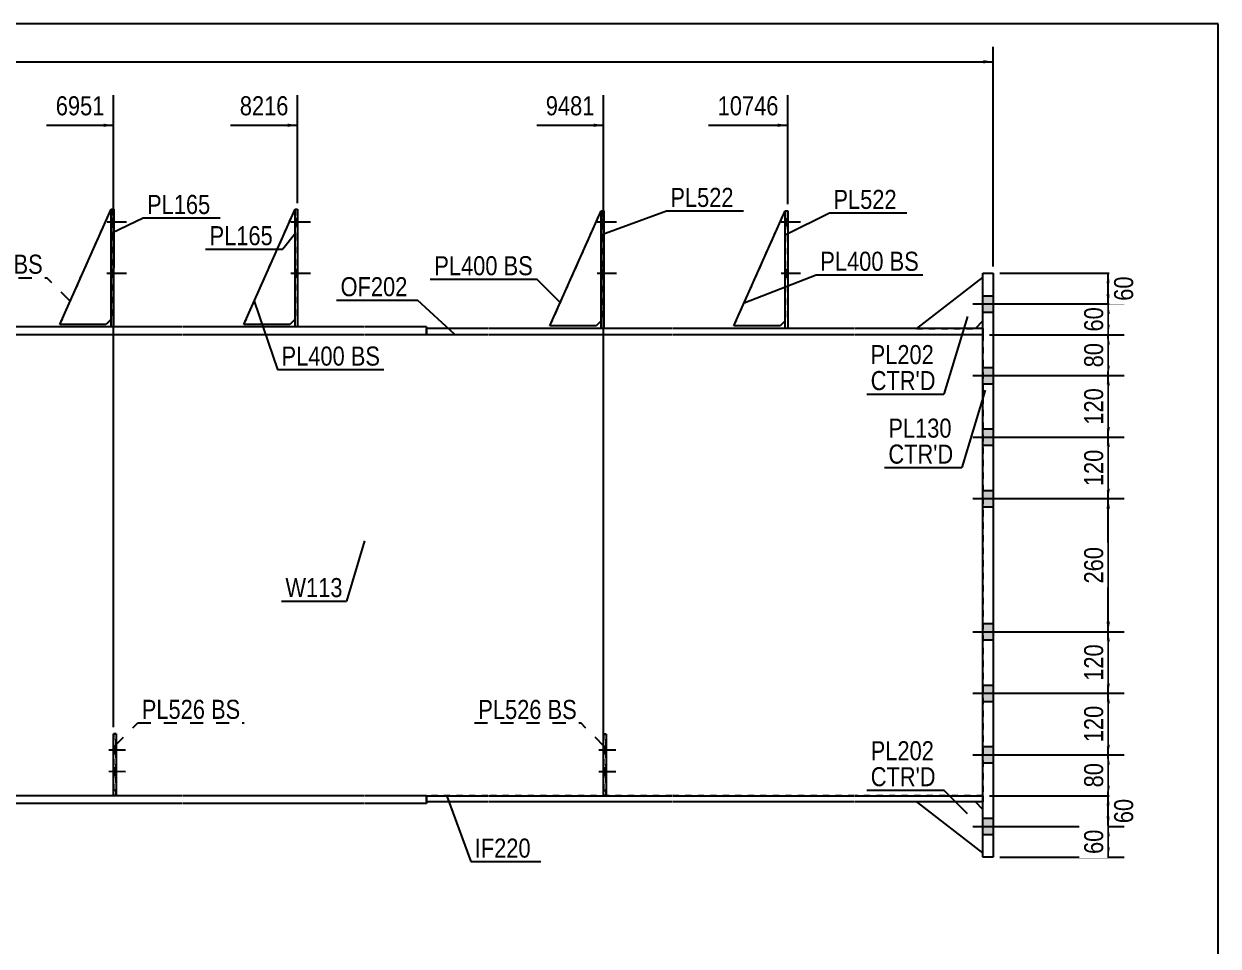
# Model space of a CAD drawing. Header units: millimetres. Extents: x 2 to 405, y 5 to 282.
# Drawn here: x 225.7 to 405, y 143.5 to 282 of the extents above; entities that cross this region are included whole.
import ezdxf

# ---------------------------------------------------------------- set-up
doc = ezdxf.new("R2010")
doc.units = ezdxf.units.MM
doc.linetypes.add('DXK_LINE_DOT1', pattern=[1.8814, 0.9407, -0.9407])
doc.linetypes.add('DXK_LINE_DOT2', pattern=[3.9198, 1.9599, -1.9599])
doc.styles.add('Arial Narrow', font='ARIALN.TTF', dxfattribs={"height": 0.2})

# ---------------------------------------------------------------- blocks, each defined once
blk = doc.blocks.new('Unknown-623473047-1210')
at = {"color": 5, "linetype": 'Continuous'}
for p, q in [((405, 282), (5, 282)), ((405, 5), (405, 282))]:
    blk.add_line(p, q, dxfattribs=at)
blk = doc.blocks.new('Bolt-623473047-1601 - 1471')
at = {"linetype": 'Continuous'}
for points in [[(340.36, 251.71), (340.36, 252.79), (339.98, 252.79), (339.98, 251.71)], [(340.36, 251.71), (340.36, 252.79), (339.98, 252.79), (339.98, 251.71)], [(340.36, 251.71), (340.36, 252.79), (339.98, 252.79), (339.98, 251.71)], [(340.36, 244.02), (340.36, 245.09), (339.98, 245.09), (339.98, 244.02)], [(340.36, 244.02), (340.36, 245.09), (339.98, 245.09), (339.98, 244.02)], [(340.36, 244.02), (340.36, 245.09), (339.98, 245.09), (339.98, 244.02)]]:
    blk.add_hatch(color=3, dxfattribs=at).paths.add_polyline_path(points)
at = {"color": 3, "linetype": 'Continuous'}
for p, q in [((339.36, 252.25), (342.29, 252.25)), ((339.36, 252.25), (342.29, 252.25)), ((339.36, 252.25), (342.29, 252.25)), ((339.98, 252.79), (340.36, 252.79)), ((339.98, 252.79), (340.36, 252.79)), ((339.98, 252.79), (340.36, 252.79)), ((339.98, 251.71), (340.36, 251.71)), ((339.98, 251.71), (340.36, 251.71)), ((339.98, 251.71), (340.36, 251.71)), ((339.36, 244.55), (342.28, 244.55)), ((339.36, 244.55), (342.28, 244.55)), ((339.36, 244.55), (342.28, 244.55)), ((339.98, 245.09), (340.36, 245.09)), ((339.98, 245.09), (340.36, 245.09)), ((339.98, 245.09), (340.36, 245.09)), ((339.98, 244.02), (340.36, 244.02)), ((339.98, 244.02), (340.36, 244.02)), ((339.98, 244.02), (340.36, 244.02))]:
    blk.add_line(p, q, dxfattribs=at)
blk = doc.blocks.new('Part-623473047-1829 - 1471')
at = {"color": 2, "linetype": 'Continuous'}
for p, q in [((359.69, 165.17), (369.69, 157.48)), ((369.69, 164.01), (368.54, 165.17))]:
    blk.add_line(p, q, dxfattribs=at)
at = {"color": 7, "linetype": 'DXK_LINE_DOT1'}
for p, q in [((368.54, 165.17), (359.69, 165.17)), ((369.69, 157.48), (369.69, 164.01))]:
    blk.add_line(p, q, dxfattribs=at)
blk = doc.blocks.new('Part-623473047-1566 - 1471')
at = {"color": 2, "linetype": 'Continuous'}
for p, q in [((286.09, 165.17), (286.09, 166.09)), ((286.09, 166.09), (295.32, 166.09)), ((295.32, 165.17), (286.09, 165.17)), ((295.42, 166.09), (322.95, 166.09)), ((322.95, 165.17), (295.42, 165.17)), ((323.05, 166.09), (350.36, 166.09)), ((350.36, 165.17), (323.05, 165.17)), ((350.46, 166.09), (369.69, 166.09)), ((369.69, 165.17), (350.46, 165.17)), ((369.69, 166.09), (369.69, 165.17))]:
    blk.add_line(p, q, dxfattribs=at)
blk = doc.blocks.new('Part-623473047-1746 - 1471')
at = {"color": 2, "linetype": 'Continuous'}
for p, q in [((239.12, 166.13), (239.12, 175.36)), ((239.12, 175.36), (239.51, 175.36)), ((239.51, 175.36), (239.51, 166.13)), ((239.51, 166.13), (239.12, 166.13))]:
    blk.add_line(p, q, dxfattribs=at)
at = {"color": 7, "linetype": 'DXK_LINE_DOT1'}
blk.add_line((239.12, 166.9), (239.51, 166.9), dxfattribs=at)
blk = doc.blocks.new('Part-623473047-1618 - 1471')
at = {"color": 2, "linetype": 'Continuous'}
blk.add_line((212.49, 235.32), (212.49, 166.09), dxfattribs=at)
at = {"color": 7, "linetype": 'DXK_LINE_DOT1'}
for p, q in [((221.73, 235.32), (212.49, 235.32)), ((249.35, 235.32), (221.83, 235.32)), ((276.76, 235.32), (249.45, 235.32)), ((295.32, 235.32), (276.86, 235.32)), ((322.95, 235.32), (295.42, 235.32)), ((350.36, 235.32), (323.05, 235.32)), ((369.69, 235.32), (350.46, 235.32)), ((369.69, 235.32), (369.69, 166.09)), ((221.73, 166.09), (212.49, 166.09)), ((249.35, 166.09), (221.83, 166.09)), ((276.76, 166.09), (249.45, 166.09)), ((295.32, 166.09), (276.86, 166.09)), ((322.95, 166.09), (295.42, 166.09)), ((350.36, 166.09), (323.05, 166.09)), ((369.69, 166.09), (350.46, 166.09))]:
    blk.add_line(p, q, dxfattribs=at)
blk = doc.blocks.new('Part-623473047-1495 - 1471')
at = {"color": 2, "linetype": 'Continuous'}
for p, q in [((295.32, 236.25), (286.09, 236.25)), ((286.09, 235.32), (286.09, 236.25)), ((295.32, 235.32), (286.09, 235.32)), ((322.95, 236.25), (295.42, 236.25)), ((322.95, 235.32), (295.42, 235.32)), ((350.36, 236.25), (323.05, 236.25)), ((350.36, 235.32), (323.05, 235.32)), ((369.69, 236.25), (350.46, 236.25)), ((369.69, 235.32), (350.46, 235.32)), ((369.69, 236.25), (369.69, 235.32))]:
    blk.add_line(p, q, dxfattribs=at)
blk = doc.blocks.new('Part-623473047-1500 - 1471')
at = {"color": 2, "linetype": 'Continuous'}
for p, q in [((148.13, 236.48), (125.74, 236.48)), ((125.74, 235.32), (125.74, 236.48)), ((148.13, 235.32), (125.74, 235.32)), ((175.75, 236.48), (148.23, 236.48)), ((175.75, 235.32), (148.23, 235.32)), ((203.16, 236.48), (175.85, 236.48)), ((203.16, 235.32), (175.85, 235.32)), ((221.73, 236.48), (203.26, 236.48)), ((221.73, 235.32), (203.26, 235.32)), ((249.35, 236.48), (221.83, 236.48)), ((249.35, 235.32), (221.83, 235.32)), ((276.76, 236.48), (249.45, 236.48)), ((276.76, 235.32), (249.45, 235.32)), ((286.09, 236.48), (276.86, 236.48)), ((286.09, 235.32), (276.86, 235.32)), ((286.09, 236.48), (286.09, 235.32))]:
    blk.add_line(p, q, dxfattribs=at)
blk = doc.blocks.new('Part-623473047-1699 - 1471')
at = {"color": 2, "linetype": 'Continuous'}
for p, q in [((266.38, 236.48), (266.38, 254.17)), ((266.38, 254.17), (266.76, 254.17)), ((266.76, 254.17), (266.76, 236.48))]:
    blk.add_line(p, q, dxfattribs=at)
at = {"color": 7, "linetype": 'DXK_LINE_DOT1'}
blk.add_line((266.76, 236.48), (266.38, 236.48), dxfattribs=at)
blk = doc.blocks.new('Bolt-623473047-1608 - 1471')
at = {"linetype": 'Continuous'}
for points in [[(239.14, 251.71), (239.14, 252.78), (238.75, 252.78), (238.75, 251.71)], [(239.14, 251.71), (239.14, 252.78), (238.75, 252.78), (238.75, 251.71)], [(239.14, 251.71), (239.14, 252.78), (238.75, 252.78), (238.75, 251.71)], [(239.13, 244.02), (239.13, 245.09), (238.75, 245.09), (238.75, 244.02)], [(239.13, 244.02), (239.13, 245.09), (238.75, 245.09), (238.75, 244.02)], [(239.13, 244.02), (239.13, 245.09), (238.75, 245.09), (238.75, 244.02)]]:
    blk.add_hatch(color=3, dxfattribs=at).paths.add_polyline_path(points)
at = {"color": 3, "linetype": 'Continuous'}
for p, q in [((238.14, 252.25), (241.06, 252.25)), ((238.14, 252.25), (241.06, 252.25)), ((238.14, 252.25), (241.06, 252.25)), ((238.75, 252.78), (239.14, 252.78)), ((238.75, 252.78), (239.14, 252.78)), ((238.75, 252.78), (239.14, 252.78)), ((238.75, 251.71), (239.14, 251.71)), ((238.75, 251.71), (239.14, 251.71)), ((238.75, 251.71), (239.14, 251.71)), ((238.13, 244.55), (241.06, 244.55)), ((238.13, 244.55), (241.06, 244.55)), ((238.13, 244.55), (241.06, 244.55)), ((238.75, 245.09), (239.13, 245.09)), ((238.75, 245.09), (239.13, 245.09)), ((238.75, 245.09), (239.13, 245.09)), ((238.75, 244.02), (239.13, 244.02)), ((238.75, 244.02), (239.13, 244.02)), ((238.75, 244.02), (239.13, 244.02))]:
    blk.add_line(p, q, dxfattribs=at)
blk = doc.blocks.new('Bolt-623473047-5037 - 1471')
at = {"linetype": 'Continuous'}
for points in [[(239.51, 172.44), (239.51, 173.52), (239.12, 173.52), (239.12, 172.44)], [(239.51, 169.21), (239.51, 170.28), (239.12, 170.28), (239.12, 169.21)]]:
    blk.add_hatch(color=3, dxfattribs=at).paths.add_polyline_path(points)
at = {"color": 3, "linetype": 'Continuous'}
for p, q in [((238.39, 172.98), (240.93, 172.98)), ((239.12, 173.52), (239.51, 173.52)), ((239.12, 172.44), (239.51, 172.44)), ((238.39, 169.75), (240.93, 169.74)), ((239.12, 170.28), (239.51, 170.28)), ((239.12, 169.21), (239.51, 169.21))]:
    blk.add_line(p, q, dxfattribs=at)
blk = doc.blocks.new('Part-623473047-1721 - 1471')
at = {"color": 2, "linetype": 'Continuous'}
for p, q in [((339.98, 236.25), (339.98, 253.94)), ((339.98, 253.94), (340.36, 253.94)), ((340.36, 253.94), (340.36, 236.25))]:
    blk.add_line(p, q, dxfattribs=at)
at = {"color": 7, "linetype": 'DXK_LINE_DOT1'}
blk.add_line((340.36, 236.25), (339.98, 236.25), dxfattribs=at)
blk = doc.blocks.new('Bolt-623473047-1600 - 1471')
at = {"linetype": 'Continuous'}
for points in [[(266.76, 251.71), (266.76, 252.79), (266.38, 252.79), (266.38, 251.71)], [(266.76, 251.71), (266.76, 252.79), (266.38, 252.79), (266.38, 251.71)], [(266.76, 251.71), (266.76, 252.79), (266.38, 252.79), (266.38, 251.71)], [(266.76, 244.02), (266.76, 245.09), (266.38, 245.09), (266.38, 244.02)], [(266.76, 244.02), (266.76, 245.09), (266.38, 245.09), (266.38, 244.02)], [(266.76, 244.02), (266.76, 245.09), (266.38, 245.09), (266.38, 244.02)]]:
    blk.add_hatch(color=3, dxfattribs=at).paths.add_polyline_path(points)
at = {"color": 3, "linetype": 'Continuous'}
for p, q in [((265.76, 252.25), (268.69, 252.25)), ((265.76, 252.25), (268.69, 252.25)), ((265.76, 252.25), (268.69, 252.25)), ((266.38, 252.79), (266.76, 252.79)), ((266.38, 252.79), (266.76, 252.79)), ((266.38, 252.79), (266.76, 252.79)), ((266.38, 251.71), (266.76, 251.71)), ((266.38, 251.71), (266.76, 251.71)), ((266.38, 251.71), (266.76, 251.71)), ((265.76, 244.55), (268.69, 244.55)), ((265.76, 244.55), (268.69, 244.55)), ((265.76, 244.55), (268.69, 244.55)), ((266.38, 245.09), (266.76, 245.09)), ((266.38, 245.09), (266.76, 245.09)), ((266.38, 245.09), (266.76, 245.09)), ((266.38, 244.02), (266.76, 244.02)), ((266.38, 244.02), (266.76, 244.02)), ((266.38, 244.02), (266.76, 244.02))]:
    blk.add_line(p, q, dxfattribs=at)
blk = doc.blocks.new('Part-623473047-5013 - 1471')
at = {"color": 7, "linetype": 'DXK_LINE_DOT1'}
for p, q in [((239.12, 175.36), (239.12, 166.13)), ((239.51, 175.36), (239.12, 175.36)), ((239.51, 166.13), (239.51, 175.36)), ((239.12, 166.13), (239.51, 166.13))]:
    blk.add_line(p, q, dxfattribs=at)
blk = doc.blocks.new('Bolt-623473047-1611 - 1471')
at = {"linetype": 'Continuous'}
for points in [[(312.73, 251.71), (312.73, 252.79), (312.35, 252.79), (312.35, 251.71)], [(312.73, 251.71), (312.73, 252.79), (312.35, 252.79), (312.35, 251.71)], [(312.73, 251.71), (312.73, 252.79), (312.35, 252.79), (312.35, 251.71)], [(312.73, 244.02), (312.73, 245.09), (312.35, 245.09), (312.35, 244.02)], [(312.73, 244.02), (312.73, 245.09), (312.35, 245.09), (312.35, 244.02)], [(312.73, 244.02), (312.73, 245.09), (312.35, 245.09), (312.35, 244.02)]]:
    blk.add_hatch(color=3, dxfattribs=at).paths.add_polyline_path(points)
at = {"color": 3, "linetype": 'Continuous'}
for p, q in [((311.73, 252.25), (314.66, 252.25)), ((311.73, 252.25), (314.66, 252.25)), ((311.73, 252.25), (314.66, 252.25)), ((312.35, 252.79), (312.73, 252.79)), ((312.35, 252.79), (312.73, 252.79)), ((312.35, 252.79), (312.73, 252.79)), ((312.35, 251.71), (312.73, 251.71)), ((312.35, 251.71), (312.73, 251.71)), ((312.35, 251.71), (312.73, 251.71)), ((311.73, 244.55), (314.66, 244.55)), ((311.73, 244.55), (314.66, 244.55)), ((311.73, 244.55), (314.66, 244.55)), ((312.35, 245.09), (312.73, 245.09)), ((312.35, 245.09), (312.73, 245.09)), ((312.35, 245.09), (312.73, 245.09)), ((312.35, 244.02), (312.73, 244.02)), ((312.35, 244.02), (312.73, 244.02)), ((312.35, 244.02), (312.73, 244.02))]:
    blk.add_line(p, q, dxfattribs=at)
blk = doc.blocks.new('Bolt-623473047-1612 - 1471')
at = {"linetype": 'Continuous'}
for points in [[(369.69, 241.17), (369.69, 238.71), (371.23, 238.71), (371.23, 241.17)], [(369.69, 241.17), (369.69, 238.71), (371.23, 238.71), (371.23, 241.17)], [(369.69, 230.4), (369.69, 227.94), (371.23, 227.94), (371.23, 230.4)], [(369.69, 230.4), (369.69, 227.94), (371.23, 227.94), (371.23, 230.4)], [(369.69, 221.17), (369.69, 218.71), (371.23, 218.71), (371.23, 221.17)], [(369.69, 221.17), (369.69, 218.71), (371.23, 218.71), (371.23, 221.17)], [(369.69, 211.94), (369.69, 209.48), (371.23, 209.48), (371.23, 211.94)], [(369.69, 211.94), (369.69, 209.48), (371.23, 209.48), (371.23, 211.94)], [(369.69, 191.94), (369.69, 189.48), (371.23, 189.48), (371.23, 191.94)], [(369.69, 191.94), (369.69, 189.48), (371.23, 189.48), (371.23, 191.94)], [(369.69, 182.71), (369.69, 180.25), (371.23, 180.25), (371.23, 182.71)], [(369.69, 182.71), (369.69, 180.25), (371.23, 180.25), (371.23, 182.71)], [(369.69, 173.48), (369.69, 171.01), (371.23, 171.01), (371.23, 173.48)], [(369.69, 173.48), (369.69, 171.01), (371.23, 171.01), (371.23, 173.48)], [(369.69, 162.71), (369.69, 160.25), (371.23, 160.25), (371.23, 162.71)], [(369.69, 162.71), (369.69, 160.25), (371.23, 160.25), (371.23, 162.71)]]:
    blk.add_hatch(color=3, dxfattribs=at).paths.add_polyline_path(points)
at = {"color": 3, "linetype": 'Continuous'}
for p, q in [((369.69, 241.17), (371.23, 241.17)), ((369.69, 241.17), (371.23, 241.17)), ((368.17, 239.94), (377.38, 239.94)), ((368.17, 239.94), (377.38, 239.94)), ((369.69, 238.71), (371.23, 238.71)), ((369.69, 238.71), (371.23, 238.71)), ((369.69, 230.4), (371.23, 230.4)), ((369.69, 230.4), (371.23, 230.4)), ((368.17, 229.17), (377.38, 229.17)), ((368.17, 229.17), (377.38, 229.17)), ((369.69, 227.94), (371.23, 227.94)), ((369.69, 227.94), (371.23, 227.94)), ((369.69, 221.17), (371.23, 221.17)), ((369.69, 221.17), (371.23, 221.17)), ((368.17, 219.94), (377.38, 219.94)), ((368.17, 219.94), (377.38, 219.94)), ((369.69, 218.71), (371.23, 218.71)), ((369.69, 218.71), (371.23, 218.71)), ((369.69, 211.94), (371.23, 211.94)), ((369.69, 211.94), (371.23, 211.94)), ((368.17, 210.71), (377.38, 210.71)), ((368.17, 210.71), (377.38, 210.71)), ((369.69, 209.48), (371.23, 209.48)), ((369.69, 209.48), (371.23, 209.48)), ((369.69, 191.94), (371.23, 191.94)), ((369.69, 191.94), (371.23, 191.94)), ((368.17, 190.71), (377.38, 190.71)), ((368.17, 190.71), (377.38, 190.71)), ((369.69, 189.48), (371.23, 189.48)), ((369.69, 189.48), (371.23, 189.48)), ((368.17, 181.48), (377.38, 181.48)), ((368.17, 181.48), (377.38, 181.48)), ((369.69, 182.71), (371.23, 182.71)), ((369.69, 182.71), (371.23, 182.71)), ((369.69, 180.25), (371.23, 180.25)), ((369.69, 180.25), (371.23, 180.25)), ((368.17, 172.25), (377.38, 172.25)), ((368.17, 172.25), (377.38, 172.25)), ((369.69, 173.48), (371.23, 173.48)), ((369.69, 173.48), (371.23, 173.48)), ((369.69, 171.01), (371.23, 171.01)), ((369.69, 171.01), (371.23, 171.01)), ((368.17, 161.48), (377.38, 161.48)), ((368.17, 161.48), (377.38, 161.48)), ((369.69, 162.71), (371.23, 162.71)), ((369.69, 162.71), (371.23, 162.71)), ((369.69, 160.25), (371.23, 160.25)), ((369.69, 160.25), (371.23, 160.25))]:
    blk.add_line(p, q, dxfattribs=at)
blk = doc.blocks.new('Part-623473047-1858 - 1471')
at = {"color": 2, "linetype": 'Continuous'}
for p, q in [((369.69, 156.86), (369.69, 244.55)), ((369.69, 244.55), (371.23, 244.55)), ((371.23, 244.55), (371.23, 156.86)), ((371.23, 156.86), (369.69, 156.86))]:
    blk.add_line(p, q, dxfattribs=at)
blk = doc.blocks.new('Part-623473047-1751 - 1471')
at = {"color": 2, "linetype": 'Continuous'}
for p, q in [((231.06, 236.86), (238.75, 254.17)), ((237.98, 236.86), (231.06, 236.86)), ((238.75, 237.63), (237.98, 236.86))]:
    blk.add_line(p, q, dxfattribs=at)
at = {"color": 7, "linetype": 'DXK_LINE_DOT1'}
blk.add_line((238.75, 254.17), (238.75, 237.63), dxfattribs=at)
blk = doc.blocks.new('Part-623473047-1756 - 1471')
at = {"color": 2, "linetype": 'Continuous'}
for p, q in [((238.75, 236.48), (238.75, 254.17)), ((238.75, 254.17), (239.14, 254.17)), ((239.14, 254.17), (239.13, 236.48))]:
    blk.add_line(p, q, dxfattribs=at)
at = {"color": 7, "linetype": 'DXK_LINE_DOT1'}
blk.add_line((239.13, 236.48), (238.75, 236.48), dxfattribs=at)
blk = doc.blocks.new('Part-623473047-1761 - 1471')
at = {"color": 2, "linetype": 'Continuous'}
for p, q in [((312.72, 166.11), (312.72, 175.35)), ((312.72, 175.35), (313.11, 175.35)), ((313.11, 175.35), (313.1, 166.11)), ((313.1, 166.11), (312.72, 166.11))]:
    blk.add_line(p, q, dxfattribs=at)
at = {"color": 7, "linetype": 'DXK_LINE_DOT1'}
blk.add_line((312.72, 166.88), (313.1, 166.88), dxfattribs=at)
blk = doc.blocks.new('Part-623473047-1766 - 1471')
at = {"color": 2, "linetype": 'Continuous'}
for p, q in [((304.65, 236.63), (312.35, 253.94)), ((312.35, 237.4), (311.58, 236.63)), ((311.58, 236.63), (304.65, 236.63))]:
    blk.add_line(p, q, dxfattribs=at)
at = {"color": 7, "linetype": 'DXK_LINE_DOT1'}
blk.add_line((312.35, 253.94), (312.35, 237.4), dxfattribs=at)
blk = doc.blocks.new('Part-623473047-1771 - 1471')
at = {"color": 2, "linetype": 'Continuous'}
for p, q in [((312.35, 236.25), (312.35, 253.94)), ((312.35, 253.94), (312.73, 253.94)), ((312.73, 253.94), (312.73, 236.25))]:
    blk.add_line(p, q, dxfattribs=at)
at = {"color": 7, "linetype": 'DXK_LINE_DOT1'}
blk.add_line((312.73, 236.25), (312.35, 236.25), dxfattribs=at)
blk = doc.blocks.new('Part-623473047-1824 - 1471')
at = {"color": 2, "linetype": 'Continuous'}
for p, q in [((369.69, 243.94), (359.69, 236.24)), ((368.54, 236.24), (369.69, 237.4))]:
    blk.add_line(p, q, dxfattribs=at)
at = {"color": 7, "linetype": 'DXK_LINE_DOT1'}
for p, q in [((369.69, 237.4), (369.69, 243.94)), ((359.69, 236.24), (368.54, 236.24))]:
    blk.add_line(p, q, dxfattribs=at)
blk = doc.blocks.new('Part-623473047-1912 - 1471')
at = {"color": 2, "linetype": 'Continuous'}
for p, q in [((148.13, 166.09), (123.43, 166.09)), ((123.43, 166.09), (123.43, 164.94)), ((175.75, 166.09), (148.23, 166.09)), ((203.16, 166.09), (175.85, 166.09)), ((221.73, 166.09), (203.26, 166.09)), ((249.35, 166.09), (221.83, 166.09)), ((276.76, 166.09), (249.45, 166.09)), ((286.09, 166.09), (276.86, 166.09)), ((286.09, 166.09), (286.09, 164.94)), ((148.13, 164.94), (123.43, 164.94)), ((175.75, 164.94), (148.23, 164.94)), ((203.16, 164.94), (175.85, 164.94)), ((221.73, 164.94), (203.26, 164.94)), ((249.35, 164.94), (221.83, 164.94)), ((276.76, 164.94), (249.45, 164.94)), ((286.09, 164.94), (276.86, 164.94))]:
    blk.add_line(p, q, dxfattribs=at)
blk = doc.blocks.new('Part-623473047-5016 - 1471')
at = {"color": 2, "linetype": 'Continuous'}
for p, q in [((258.68, 236.86), (266.38, 254.17)), ((265.61, 236.86), (258.68, 236.86)), ((266.38, 237.63), (265.61, 236.86))]:
    blk.add_line(p, q, dxfattribs=at)
at = {"color": 7, "linetype": 'DXK_LINE_DOT1'}
blk.add_line((266.38, 254.17), (266.38, 237.63), dxfattribs=at)
blk = doc.blocks.new('Part-623473047-5018 - 1471')
at = {"color": 7, "linetype": 'DXK_LINE_DOT1'}
for p, q in [((312.72, 175.35), (312.72, 166.11)), ((313.11, 175.35), (312.72, 175.35)), ((313.1, 166.11), (313.11, 175.35)), ((312.72, 166.11), (313.1, 166.11))]:
    blk.add_line(p, q, dxfattribs=at)
blk = doc.blocks.new('Part-623473047-5021 - 1471')
at = {"color": 2, "linetype": 'Continuous'}
for p, q in [((332.28, 236.63), (339.98, 253.94)), ((339.98, 237.4), (339.21, 236.63)), ((339.21, 236.63), (332.28, 236.63))]:
    blk.add_line(p, q, dxfattribs=at)
at = {"color": 7, "linetype": 'DXK_LINE_DOT1'}
blk.add_line((339.98, 253.94), (339.98, 237.4), dxfattribs=at)
blk = doc.blocks.new('Part-623473047-5023 - 1471')
at = {"color": 7, "linetype": 'DXK_LINE_DOT1'}
for p, q in [((304.65, 236.63), (312.35, 253.94)), ((312.35, 237.4), (311.58, 236.63)), ((311.58, 236.63), (304.65, 236.63))]:
    blk.add_line(p, q, dxfattribs=at)
blk = doc.blocks.new('Part-623473047-5024 - 1471')
at = {"color": 7, "linetype": 'DXK_LINE_DOT1'}
for p, q in [((231.06, 236.86), (238.75, 254.17)), ((237.98, 236.86), (231.06, 236.86)), ((238.75, 237.63), (237.98, 236.86))]:
    blk.add_line(p, q, dxfattribs=at)
blk = doc.blocks.new('Part-623473047-5028 - 1471')
at = {"color": 7, "linetype": 'DXK_LINE_DOT1'}
for p, q in [((258.68, 236.86), (266.38, 254.17)), ((265.61, 236.86), (258.68, 236.86)), ((266.38, 237.63), (265.61, 236.86))]:
    blk.add_line(p, q, dxfattribs=at)
blk = doc.blocks.new('Part-623473047-5030 - 1471')
at = {"color": 7, "linetype": 'DXK_LINE_DOT1'}
for p, q in [((332.28, 236.63), (339.98, 253.94)), ((339.98, 237.4), (339.21, 236.63)), ((339.21, 236.63), (332.28, 236.63))]:
    blk.add_line(p, q, dxfattribs=at)
blk = doc.blocks.new('Bolt-623473047-5034 - 1471')
at = {"linetype": 'Continuous'}
for points in [[(313.11, 172.43), (313.11, 173.51), (312.72, 173.51), (312.72, 172.43)], [(313.11, 169.19), (313.11, 170.27), (312.72, 170.27), (312.72, 169.19)]]:
    blk.add_hatch(color=3, dxfattribs=at).paths.add_polyline_path(points)
at = {"color": 3, "linetype": 'Continuous'}
for p, q in [((311.99, 172.97), (314.53, 172.97)), ((312.72, 173.51), (313.11, 173.51)), ((312.72, 172.43), (313.11, 172.43)), ((311.99, 169.73), (314.53, 169.73)), ((312.72, 170.27), (313.11, 170.27)), ((312.72, 169.19), (313.11, 169.19))]:
    blk.add_line(p, q, dxfattribs=at)
blk = doc.blocks.new('Bolt-623473047-5049 - 1471')
at = {"color": 3, "linetype": 'DXK_LINE_DOT2'}
for p, q in [((238.39, 172.98), (240.93, 172.98)), ((239.12, 173.52), (239.51, 173.52)), ((239.12, 172.44), (239.51, 172.44)), ((238.39, 169.75), (240.93, 169.74)), ((239.12, 170.28), (239.51, 170.28)), ((239.12, 169.21), (239.51, 169.21))]:
    blk.add_line(p, q, dxfattribs=at)
blk = doc.blocks.new('Bolt-623473047-5052 - 1471')
at = {"color": 3, "linetype": 'DXK_LINE_DOT2'}
for p, q in [((311.99, 172.97), (314.53, 172.97)), ((312.72, 173.51), (313.11, 173.51)), ((312.72, 172.43), (313.11, 172.43)), ((311.99, 169.73), (314.53, 169.73)), ((312.72, 170.27), (313.11, 170.27)), ((312.72, 169.19), (313.11, 169.19))]:
    blk.add_line(p, q, dxfattribs=at)
blk = doc.blocks.new('StraightDimension-623473047-4890 - 1471')
at = {"linetype": 'Continuous'}
for points in [[(388.24, 179.98), (388.49, 181.48), (388.74, 179.98)], [(388.74, 173.75), (388.49, 172.25), (388.24, 173.75)]]:
    blk.add_hatch(color=7, dxfattribs=at).paths.add_polyline_path(points)
at = {"color": 7, "linetype": 'Continuous'}
for p, q in [((370.69, 181.48), (390.89, 181.48)), ((388.49, 172.25), (388.49, 181.48)), ((370.69, 172.25), (390.89, 172.25))]:
    blk.add_line(p, q, dxfattribs=at)
at = {"color": 0}
blk.add_wipeout([(388.34, 180.2), (384.14, 180.2), (384.14, 173.52), (388.34, 173.52)], dxfattribs=at)
at = {"color": 3, "style": 'Arial Narrow'}
blk.add_text('120', height=2.863, rotation=90.0002, dxfattribs=at).set_placement((387.74, 174.12))
blk = doc.blocks.new('StraightDimension-623473047-4888 - 1471')
at = {"linetype": 'Continuous'}
for points in [[(388.24, 209.21), (388.49, 210.71), (388.74, 209.21)], [(388.74, 192.21), (388.49, 190.71), (388.24, 192.21)]]:
    blk.add_hatch(color=7, dxfattribs=at).paths.add_polyline_path(points)
at = {"color": 7, "linetype": 'Continuous'}
for p, q in [((370.69, 210.71), (390.89, 210.71)), ((388.49, 190.71), (388.49, 210.71)), ((370.69, 190.71), (390.89, 190.71))]:
    blk.add_line(p, q, dxfattribs=at)
at = {"color": 0}
blk.add_wipeout([(388.34, 204.05), (384.14, 204.05), (384.14, 197.36), (388.34, 197.36)], dxfattribs=at)
at = {"color": 3, "style": 'Arial Narrow'}
blk.add_text('260', height=2.863, rotation=90.0002, dxfattribs=at).set_placement((387.74, 197.96))
blk = doc.blocks.new('StraightDimension-623473047-4884 - 1471')
at = {"linetype": 'Continuous'}
for points in [[(388.24, 238.44), (388.49, 239.94), (388.74, 238.44)], [(388.74, 236.82), (388.49, 235.32), (388.24, 236.82)]]:
    blk.add_hatch(color=7, dxfattribs=at).paths.add_polyline_path(points)
at = {"color": 7, "linetype": 'Continuous'}
for p, q in [((370.69, 239.94), (390.89, 239.94)), ((388.49, 235.32), (388.49, 239.94)), ((370.69, 235.32), (390.89, 235.32))]:
    blk.add_line(p, q, dxfattribs=at)
at = {"color": 0}
blk.add_wipeout([(388.34, 240.06), (384.14, 240.06), (384.14, 235.2), (388.34, 235.2)], dxfattribs=at)
at = {"color": 3, "style": 'Arial Narrow'}
blk.add_text('60', height=2.863, rotation=90.0002, dxfattribs=at).set_placement((387.74, 235.8))
blk = doc.blocks.new('StraightDimension-623473047-4889 - 1471')
at = {"linetype": 'Continuous'}
for points in [[(388.24, 189.21), (388.49, 190.71), (388.74, 189.21)], [(388.74, 182.98), (388.49, 181.48), (388.24, 182.98)]]:
    blk.add_hatch(color=7, dxfattribs=at).paths.add_polyline_path(points)
at = {"color": 7, "linetype": 'Continuous'}
for p, q in [((370.69, 190.71), (390.89, 190.71)), ((388.49, 181.48), (388.49, 190.71)), ((370.69, 181.48), (390.89, 181.48))]:
    blk.add_line(p, q, dxfattribs=at)
at = {"color": 0}
blk.add_wipeout([(388.34, 189.43), (384.14, 189.43), (384.14, 182.75), (388.34, 182.75)], dxfattribs=at)
at = {"color": 3, "style": 'Arial Narrow'}
blk.add_text('120', height=2.863, rotation=90.0002, dxfattribs=at).set_placement((387.74, 183.35))
blk = doc.blocks.new('StraightDimension-623473047-9219 - 1471')
at = {"linetype": 'Continuous'}
blk.add_hatch(color=7, dxfattribs=at).paths.add_polyline_path([(311.22, 267.02), (312.72, 266.77), (311.22, 266.52)])
at = {"color": 7, "linetype": 'Continuous'}
for p, q in [((312.72, 172.48), (312.72, 271.27)), ((302.66, 266.77), (312.72, 266.77))]:
    blk.add_line(p, q, dxfattribs=at)
at = {"color": 0}
blk.add_wipeout([(311.95, 267.67), (311.95, 271.87), (303.43, 271.87), (303.43, 267.67)], dxfattribs=at)
at = {"color": 3, "style": 'Arial Narrow'}
blk.add_text('9481', height=2.863, dxfattribs=at).set_placement((304.03, 268.27))
blk = doc.blocks.new('StraightDimension-623473047-2152 - 1471')
at = {"linetype": 'Continuous'}
blk.add_hatch(color=7, dxfattribs=at).paths.add_polyline_path([(369.73, 276.56), (371.23, 276.31), (369.73, 276.06)])
at = {"color": 7, "linetype": 'Continuous'}
for p, q in [((371.23, 245.55), (371.23, 278.56)), ((36.76, 276.31), (371.23, 276.31))]:
    blk.add_line(p, q, dxfattribs=at)
blk = doc.blocks.new('StraightDimension-623473047-4883 - 1471')
at = {"linetype": 'Continuous'}
for points in [[(388.24, 243.05), (388.49, 244.55), (388.74, 243.05)], [(388.74, 241.44), (388.49, 239.94), (388.24, 241.44)]]:
    blk.add_hatch(color=7, dxfattribs=at).paths.add_polyline_path(points)
at = {"color": 7, "linetype": 'Continuous'}
for p, q in [((372.23, 244.55), (390.74, 244.55)), ((388.49, 239.94), (388.49, 244.55)), ((370.69, 239.94), (390.74, 239.94))]:
    blk.add_line(p, q, dxfattribs=at)
at = {"color": 0}
blk.add_wipeout([(392.84, 244.67), (388.64, 244.67), (388.64, 239.82), (392.84, 239.82)], dxfattribs=at)
at = {"color": 3, "style": 'Arial Narrow'}
blk.add_text('60', height=2.863, rotation=90.0002, dxfattribs=at).set_placement((392.24, 240.42))
blk = doc.blocks.new('StraightDimension-623473047-4885 - 1471')
at = {"linetype": 'Continuous'}
for points in [[(388.24, 233.82), (388.49, 235.32), (388.74, 233.82)], [(388.74, 230.67), (388.49, 229.17), (388.24, 230.67)]]:
    blk.add_hatch(color=7, dxfattribs=at).paths.add_polyline_path(points)
at = {"color": 7, "linetype": 'Continuous'}
for p, q in [((370.69, 235.32), (390.89, 235.32)), ((388.49, 229.17), (388.49, 235.32)), ((370.69, 229.17), (390.89, 229.17))]:
    blk.add_line(p, q, dxfattribs=at)
at = {"color": 0}
blk.add_wipeout([(388.34, 234.67), (384.14, 234.67), (384.14, 229.82), (388.34, 229.82)], dxfattribs=at)
at = {"color": 3, "style": 'Arial Narrow'}
blk.add_text('80', height=2.863, rotation=90.0002, dxfattribs=at).set_placement((387.74, 230.42))
blk = doc.blocks.new('StraightDimension-623473047-4886 - 1471')
at = {"linetype": 'Continuous'}
for points in [[(388.24, 227.67), (388.49, 229.17), (388.74, 227.67)], [(388.74, 221.44), (388.49, 219.94), (388.24, 221.44)]]:
    blk.add_hatch(color=7, dxfattribs=at).paths.add_polyline_path(points)
at = {"color": 7, "linetype": 'Continuous'}
for p, q in [((370.69, 229.17), (390.89, 229.17)), ((388.49, 219.94), (388.49, 229.17)), ((370.69, 219.94), (390.89, 219.94))]:
    blk.add_line(p, q, dxfattribs=at)
at = {"color": 0}
blk.add_wipeout([(388.34, 227.89), (384.14, 227.89), (384.14, 221.21), (388.34, 221.21)], dxfattribs=at)
at = {"color": 3, "style": 'Arial Narrow'}
blk.add_text('120', height=2.863, rotation=90.0002, dxfattribs=at).set_placement((387.74, 221.81))
blk = doc.blocks.new('StraightDimension-623473047-4887 - 1471')
at = {"linetype": 'Continuous'}
for points in [[(388.24, 218.44), (388.49, 219.94), (388.74, 218.44)], [(388.74, 212.21), (388.49, 210.71), (388.24, 212.21)]]:
    blk.add_hatch(color=7, dxfattribs=at).paths.add_polyline_path(points)
at = {"color": 7, "linetype": 'Continuous'}
for p, q in [((370.69, 219.94), (390.89, 219.94)), ((388.49, 210.71), (388.49, 219.94)), ((370.69, 210.71), (390.89, 210.71))]:
    blk.add_line(p, q, dxfattribs=at)
at = {"color": 0}
blk.add_wipeout([(388.34, 218.66), (384.14, 218.66), (384.14, 211.98), (388.34, 211.98)], dxfattribs=at)
at = {"color": 3, "style": 'Arial Narrow'}
blk.add_text('120', height=2.863, rotation=90.0002, dxfattribs=at).set_placement((387.74, 212.58))
blk = doc.blocks.new('StraightDimension-623473047-4891 - 1471')
at = {"linetype": 'Continuous'}
for points in [[(388.24, 170.74), (388.49, 172.24), (388.74, 170.74)], [(388.74, 167.59), (388.49, 166.09), (388.24, 167.59)]]:
    blk.add_hatch(color=7, dxfattribs=at).paths.add_polyline_path(points)
at = {"color": 7, "linetype": 'Continuous'}
for p, q in [((370.69, 172.24), (390.89, 172.24)), ((388.49, 166.09), (388.49, 172.24)), ((370.69, 166.09), (390.89, 166.09))]:
    blk.add_line(p, q, dxfattribs=at)
at = {"color": 0}
blk.add_wipeout([(388.34, 171.6), (384.14, 171.6), (384.14, 166.74), (388.34, 166.74)], dxfattribs=at)
at = {"color": 3, "style": 'Arial Narrow'}
blk.add_text('80', height=2.863, rotation=90.0002, dxfattribs=at).set_placement((387.74, 167.34))
blk = doc.blocks.new('StraightDimension-623473047-4892 - 1471')
at = {"linetype": 'Continuous'}
for points in [[(388.24, 164.59), (388.49, 166.09), (388.74, 164.59)], [(388.74, 162.98), (388.49, 161.48), (388.24, 162.98)]]:
    blk.add_hatch(color=7, dxfattribs=at).paths.add_polyline_path(points)
at = {"color": 7, "linetype": 'Continuous'}
for p, q in [((370.69, 166.09), (390.74, 166.09)), ((388.49, 161.48), (388.49, 166.09)), ((370.69, 161.48), (390.74, 161.48))]:
    blk.add_line(p, q, dxfattribs=at)
at = {"color": 0}
blk.add_wipeout([(392.84, 166.21), (388.64, 166.21), (388.64, 161.36), (392.84, 161.36)], dxfattribs=at)
at = {"color": 3, "style": 'Arial Narrow'}
blk.add_text('60', height=2.863, rotation=90.0002, dxfattribs=at).set_placement((392.24, 161.96))
blk = doc.blocks.new('StraightDimension-623473047-4893 - 1471')
at = {"linetype": 'Continuous'}
for points in [[(388.24, 159.98), (388.49, 161.48), (388.74, 159.98)], [(388.74, 158.36), (388.49, 156.86), (388.24, 158.36)]]:
    blk.add_hatch(color=7, dxfattribs=at).paths.add_polyline_path(points)
at = {"color": 7, "linetype": 'Continuous'}
for p, q in [((370.69, 161.48), (390.89, 161.48)), ((388.49, 156.86), (388.49, 161.48)), ((372.23, 156.86), (390.89, 156.86))]:
    blk.add_line(p, q, dxfattribs=at)
at = {"color": 0}
blk.add_wipeout([(388.34, 161.6), (384.14, 161.6), (384.14, 156.74), (388.34, 156.74)], dxfattribs=at)
at = {"color": 3, "style": 'Arial Narrow'}
blk.add_text('60', height=2.863, rotation=90.0002, dxfattribs=at).set_placement((387.74, 157.34))
blk = doc.blocks.new('StraightDimension-623473047-9218 - 1471')
at = {"linetype": 'Continuous'}
blk.add_hatch(color=7, dxfattribs=at).paths.add_polyline_path([(338.86, 267.02), (340.36, 266.77), (338.86, 266.52)])
at = {"color": 7, "linetype": 'Continuous'}
for p, q in [((340.36, 254.94), (340.36, 271.27)), ((328.47, 266.77), (340.36, 266.77))]:
    blk.add_line(p, q, dxfattribs=at)
at = {"color": 0}
blk.add_wipeout([(339.59, 267.67), (339.59, 271.87), (329.25, 271.87), (329.25, 267.67)], dxfattribs=at)
at = {"color": 3, "style": 'Arial Narrow'}
blk.add_text('10746', height=2.863, dxfattribs=at).set_placement((329.85, 268.27))
blk = doc.blocks.new('StraightDimension-623473047-9220 - 1471')
at = {"linetype": 'Continuous'}
blk.add_hatch(color=7, dxfattribs=at).paths.add_polyline_path([(265.26, 267.02), (266.76, 266.77), (265.26, 266.52)])
at = {"color": 7, "linetype": 'Continuous'}
for p, q in [((266.76, 255.07), (266.76, 271.27)), ((256.7, 266.77), (266.76, 266.77))]:
    blk.add_line(p, q, dxfattribs=at)
at = {"color": 0}
blk.add_wipeout([(265.99, 267.67), (265.99, 271.87), (257.48, 271.87), (257.48, 267.67)], dxfattribs=at)
at = {"color": 3, "style": 'Arial Narrow'}
blk.add_text('8216', height=2.863, dxfattribs=at).set_placement((258.08, 268.27))
blk = doc.blocks.new('StraightDimension-623473047-9221 - 1471')
at = {"linetype": 'Continuous'}
blk.add_hatch(color=7, dxfattribs=at).paths.add_polyline_path([(237.62, 267.02), (239.12, 266.77), (237.62, 266.52)])
at = {"color": 7, "linetype": 'Continuous'}
for p, q in [((239.12, 176.36), (239.12, 271.27)), ((229.06, 266.77), (239.12, 266.77))]:
    blk.add_line(p, q, dxfattribs=at)
at = {"color": 0}
blk.add_wipeout([(238.35, 267.67), (238.35, 271.87), (229.84, 271.87), (229.84, 267.67)], dxfattribs=at)
at = {"color": 3, "style": 'Arial Narrow'}
blk.add_text('6951', height=2.863, dxfattribs=at).set_placement((230.44, 268.27))
blk = doc.blocks.new('Mark-623473047-1491 - 1471')
at = {"color": 7, "linetype": 'Continuous'}
blk.add_line((290.32, 235.38), (284.76, 240.5), dxfattribs=at)
at = {"color": 0}
blk.add_wipeout([(283.26, 241.1), (283.26, 244.1), (273.21, 244.1), (273.21, 241.1)], dxfattribs=at)
blk.add_wipeout([(283.26, 241.1), (283.26, 244.1), (273.21, 244.1), (273.21, 241.1)], dxfattribs=at)
at = {"color": 7, "linetype": 'Continuous'}
blk.add_line((272.61, 240.5), (284.76, 240.5), dxfattribs=at)
at = {"color": 3, "style": 'Arial Narrow'}
blk.add_text('OF202', height=2.863, dxfattribs=at).set_placement((273.21, 241.1))
blk = doc.blocks.new('Mark-623473047-1825 - 1471')
at = {"color": 7, "linetype": 'Continuous'}
blk.add_line((367.36, 163.37), (363.83, 166.91), dxfattribs=at)
at = {"color": 0}
for points in [[(362.33, 171.41), (362.33, 174.41), (352.83, 174.41), (352.83, 171.41)], [(362.58, 167.51), (362.58, 170.51), (352.83, 170.51), (352.83, 167.51)]]:
    blk.add_wipeout(points, dxfattribs=at)
for points in [[(362.33, 171.41), (362.33, 174.41), (352.83, 174.41), (352.83, 171.41)], [(362.58, 167.51), (362.58, 170.51), (352.83, 170.51), (352.83, 167.51)]]:
    blk.add_wipeout(points, dxfattribs=at)
at = {"color": 7, "linetype": 'Continuous'}
blk.add_line((352.23, 166.91), (363.83, 166.91), dxfattribs=at)
at = {"color": 3, "style": 'Arial Narrow'}
blk.add_text('PL202', height=2.863, dxfattribs=at).set_placement((352.83, 171.41))
at = {"color": 1, "style": 'Arial Narrow'}
blk.add_text("CTR'D", height=2.863, dxfattribs=at).set_placement((352.83, 167.51))
blk = doc.blocks.new('Mark-623473047-1562 - 1471')
at = {"color": 0}
blk.add_wipeout([(301.77, 156.79), (301.77, 159.79), (293.36, 159.79), (293.36, 156.79)], dxfattribs=at)
blk.add_wipeout([(301.77, 156.79), (301.77, 159.79), (293.36, 159.79), (293.36, 156.79)], dxfattribs=at)
at = {"color": 7, "linetype": 'Continuous'}
for p, q in [((289.19, 166.04), (292.76, 156.19)), ((292.76, 156.19), (303.27, 156.19))]:
    blk.add_line(p, q, dxfattribs=at)
at = {"color": 3, "style": 'Arial Narrow'}
blk.add_text('IF220', height=2.863, dxfattribs=at).set_placement((293.36, 156.79))
blk = doc.blocks.new('Mark-623473047-1854 - 1471')
at = {"color": 7, "linetype": 'Continuous'}
blk.add_line((370.02, 226.99), (366.49, 215.36), dxfattribs=at)
at = {"color": 0}
for points in [[(364.99, 219.86), (364.99, 222.86), (355.48, 222.86), (355.48, 219.86)], [(365.24, 215.96), (365.24, 218.96), (355.48, 218.96), (355.48, 215.96)]]:
    blk.add_wipeout(points, dxfattribs=at)
for points in [[(364.99, 219.86), (364.99, 222.86), (355.48, 222.86), (355.48, 219.86)], [(365.24, 215.96), (365.24, 218.96), (355.48, 218.96), (355.48, 215.96)]]:
    blk.add_wipeout(points, dxfattribs=at)
at = {"color": 7, "linetype": 'Continuous'}
blk.add_line((354.88, 215.36), (366.49, 215.36), dxfattribs=at)
at = {"color": 3, "style": 'Arial Narrow'}
blk.add_text('PL130', height=2.863, dxfattribs=at).set_placement((355.48, 219.86))
at = {"color": 1, "style": 'Arial Narrow'}
blk.add_text("CTR'D", height=2.863, dxfattribs=at).set_placement((355.48, 215.96))
blk = doc.blocks.new('Mark-623473047-1614 - 1471')
at = {"color": 0}
blk.add_wipeout([(273.52, 195.91), (273.52, 198.91), (264.93, 198.91), (264.93, 195.91)], dxfattribs=at)
blk.add_wipeout([(273.52, 195.91), (273.52, 198.91), (264.93, 198.91), (264.93, 195.91)], dxfattribs=at)
at = {"color": 7, "linetype": 'Continuous'}
for p in [(276.82, 204.35), (264.33, 195.31)]:
    blk.add_line(p, (274.12, 195.31), dxfattribs=at)
at = {"color": 3, "style": 'Arial Narrow'}
blk.add_text('W113', height=2.863, dxfattribs=at).set_placement((264.93, 195.91))
blk = doc.blocks.new('Mark-623473047-1695 - 1471')
at = {"color": 7, "linetype": 'Continuous'}
blk.add_line((266.48, 250.61), (264.55, 248.16), dxfattribs=at)
at = {"color": 0}
blk.add_wipeout([(263.05, 248.76), (263.05, 251.76), (253.54, 251.76), (253.54, 248.76)], dxfattribs=at)
blk.add_wipeout([(263.05, 248.76), (263.05, 251.76), (253.54, 251.76), (253.54, 248.76)], dxfattribs=at)
at = {"color": 7, "linetype": 'Continuous'}
blk.add_line((252.94, 248.16), (264.55, 248.16), dxfattribs=at)
at = {"color": 3, "style": 'Arial Narrow'}
blk.add_text('PL165', height=2.863, dxfattribs=at).set_placement((253.54, 248.76))
blk = doc.blocks.new('Mark-623473047-1717 - 1471')
at = {"color": 0}
blk.add_wipeout([(356.74, 254.21), (356.74, 257.21), (347.23, 257.21), (347.23, 254.21)], dxfattribs=at)
blk.add_wipeout([(356.74, 254.21), (356.74, 257.21), (347.23, 257.21), (347.23, 254.21)], dxfattribs=at)
at = {"color": 7, "linetype": 'Continuous'}
for p, q in [((340.08, 250.38), (346.63, 253.61)), ((346.63, 253.61), (358.24, 253.61))]:
    blk.add_line(p, q, dxfattribs=at)
at = {"color": 3, "style": 'Arial Narrow'}
blk.add_text('PL522', height=2.863, dxfattribs=at).set_placement((347.23, 254.21))
blk = doc.blocks.new('Mark-623473047-1752 - 1471')
at = {"color": 0}
blk.add_wipeout([(253.65, 253.45), (253.65, 256.45), (244.15, 256.45), (244.15, 253.45)], dxfattribs=at)
blk.add_wipeout([(253.65, 253.45), (253.65, 256.45), (244.15, 256.45), (244.15, 253.45)], dxfattribs=at)
at = {"color": 7, "linetype": 'Continuous'}
for p, q in [((238.85, 250.61), (243.55, 252.85)), ((243.55, 252.85), (255.15, 252.85))]:
    blk.add_line(p, q, dxfattribs=at)
at = {"color": 3, "style": 'Arial Narrow'}
blk.add_text('PL165', height=2.863, dxfattribs=at).set_placement((244.15, 253.45))
blk = doc.blocks.new('Mark-623473047-1767 - 1471')
at = {"color": 0}
blk.add_wipeout([(332.24, 254.51), (332.24, 257.51), (322.74, 257.51), (322.74, 254.51)], dxfattribs=at)
blk.add_wipeout([(332.24, 254.51), (332.24, 257.51), (322.74, 257.51), (322.74, 254.51)], dxfattribs=at)
at = {"color": 7, "linetype": 'Continuous'}
for p, q in [((312.45, 250.38), (322.14, 253.91)), ((322.14, 253.91), (333.74, 253.91))]:
    blk.add_line(p, q, dxfattribs=at)
at = {"color": 3, "style": 'Arial Narrow'}
blk.add_text('PL522', height=2.863, dxfattribs=at).set_placement((322.74, 254.51))
blk = doc.blocks.new('Mark-623473047-1820 - 1471')
at = {"color": 7, "linetype": 'Continuous'}
blk.add_line((367.36, 238.04), (363.83, 226.4), dxfattribs=at)
at = {"color": 0}
for points in [[(362.33, 230.9), (362.33, 233.9), (352.82, 233.9), (352.82, 230.9)], [(362.58, 227), (362.58, 230), (352.82, 230), (352.82, 227)]]:
    blk.add_wipeout(points, dxfattribs=at)
for points in [[(362.33, 230.9), (362.33, 233.9), (352.82, 233.9), (352.82, 230.9)], [(362.58, 227), (362.58, 230), (352.82, 230), (352.82, 227)]]:
    blk.add_wipeout(points, dxfattribs=at)
at = {"color": 7, "linetype": 'Continuous'}
blk.add_line((352.22, 226.4), (363.83, 226.4), dxfattribs=at)
at = {"color": 3, "style": 'Arial Narrow'}
blk.add_text('PL202', height=2.863, dxfattribs=at).set_placement((352.82, 230.9))
at = {"color": 1, "style": 'Arial Narrow'}
blk.add_text("CTR'D", height=2.863, dxfattribs=at).set_placement((352.82, 227))
blk = doc.blocks.new('MarkSet-623473047-5255 - 1471')
at = {"color": 0}
for points in [[(273.85, 230.68), (273.85, 233.68), (264.35, 233.68), (264.35, 230.68)], [(279.13, 230.68), (279.13, 233.68), (274.75, 233.68), (274.75, 230.68)]]:
    blk.add_wipeout(points, dxfattribs=at)
for points in [[(273.85, 230.68), (273.85, 233.68), (264.35, 233.68), (264.35, 230.68)], [(279.13, 230.68), (279.13, 233.68), (274.75, 233.68), (274.75, 230.68)]]:
    blk.add_wipeout(points, dxfattribs=at)
at = {"color": 7, "linetype": 'Continuous'}
for p, q in [((260.25, 240.35), (263.75, 230.08)), ((263.75, 230.08), (279.73, 230.08))]:
    blk.add_line(p, q, dxfattribs=at)
at = {"color": 3, "style": 'Arial Narrow'}
for s, p in [('PL400', (264.35, 230.68)), ('BS', (274.75, 230.68))]:
    blk.add_text(s, height=2.863, dxfattribs=at).set_placement(p)
blk = doc.blocks.new('MarkSet-623473047-5277 - 1471')
at = {"color": 0}
for points in [[(354.77, 244.92), (354.77, 247.92), (345.26, 247.92), (345.26, 244.92)], [(360.05, 244.92), (360.05, 247.92), (355.67, 247.92), (355.67, 244.92)]]:
    blk.add_wipeout(points, dxfattribs=at)
for points in [[(354.77, 244.92), (354.77, 247.92), (345.26, 247.92), (345.26, 244.92)], [(360.05, 244.92), (360.05, 247.92), (355.67, 247.92), (355.67, 244.92)]]:
    blk.add_wipeout(points, dxfattribs=at)
at = {"color": 7, "linetype": 'Continuous'}
for p, q in [((333.84, 240.11), (344.66, 244.32)), ((344.66, 244.32), (360.65, 244.32))]:
    blk.add_line(p, q, dxfattribs=at)
at = {"color": 3, "style": 'Arial Narrow'}
for s, p in [('PL400', (345.26, 244.92)), ('BS', (355.67, 244.92))]:
    blk.add_text(s, height=2.863, dxfattribs=at).set_placement(p)
blk = doc.blocks.new('MarkSet-623473047-6707 - 1471')
at = {"color": 0}
for points in [[(252.86, 177.63), (252.86, 180.63), (243.36, 180.63), (243.36, 177.63)], [(258.14, 177.63), (258.14, 180.63), (253.76, 180.63), (253.76, 177.63)]]:
    blk.add_wipeout(points, dxfattribs=at)
for points in [[(252.86, 177.63), (252.86, 180.63), (243.36, 180.63), (243.36, 177.63)], [(258.14, 177.63), (258.14, 180.63), (253.76, 180.63), (253.76, 177.63)]]:
    blk.add_wipeout(points, dxfattribs=at)
at = {"color": 7, "linetype": 'DXK_LINE_DOT2'}
for p, q in [((239.22, 173.49), (242.76, 177.03)), ((242.76, 177.03), (258.74, 177.03))]:
    blk.add_line(p, q, dxfattribs=at)
at = {"color": 3, "style": 'Arial Narrow'}
for s, p in [('PL526', (243.36, 177.63)), ('BS', (253.76, 177.63))]:
    blk.add_text(s, height=2.863, dxfattribs=at).set_placement(p)
blk = doc.blocks.new('MarkSet-623473047-6743 - 1471')
at = {"color": 0}
for points in [[(303.4, 177.61), (303.4, 180.61), (293.9, 180.61), (293.9, 177.61)], [(308.68, 177.61), (308.68, 180.61), (304.3, 180.61), (304.3, 177.61)]]:
    blk.add_wipeout(points, dxfattribs=at)
for points in [[(303.4, 177.61), (303.4, 180.61), (293.9, 180.61), (293.9, 177.61)], [(308.68, 177.61), (308.68, 180.61), (304.3, 180.61), (304.3, 177.61)]]:
    blk.add_wipeout(points, dxfattribs=at)
at = {"color": 7, "linetype": 'DXK_LINE_DOT2'}
for p in [(293.3, 177.01), (312.82, 173.48)]:
    blk.add_line(p, (309.28, 177.01), dxfattribs=at)
at = {"color": 3, "style": 'Arial Narrow'}
for s, p in [('PL526', (293.9, 177.61)), ('BS', (304.3, 177.61))]:
    blk.add_text(s, height=2.863, dxfattribs=at).set_placement(p)
blk = doc.blocks.new('MarkSet-623473047-6749 - 1471')
at = {"color": 0}
for points in [[(296.8, 244.25), (296.8, 247.25), (287.29, 247.25), (287.29, 244.25)], [(302.08, 244.25), (302.08, 247.25), (297.7, 247.25), (297.7, 244.25)]]:
    blk.add_wipeout(points, dxfattribs=at)
for points in [[(296.8, 244.25), (296.8, 247.25), (287.29, 247.25), (287.29, 244.25)], [(302.08, 244.25), (302.08, 247.25), (297.7, 247.25), (297.7, 244.25)]]:
    blk.add_wipeout(points, dxfattribs=at)
at = {"color": 7, "linetype": 'Continuous'}
for p in [(286.69, 243.65), (306.22, 240.11)]:
    blk.add_line(p, (302.68, 243.65), dxfattribs=at)
at = {"color": 3, "style": 'Arial Narrow'}
for s, p in [('PL400', (287.29, 244.25)), ('BS', (297.7, 244.25))]:
    blk.add_text(s, height=2.863, dxfattribs=at).set_placement(p)
blk = doc.blocks.new('MarkSet-623473047-6755 - 1471')
at = {"color": 0}
for points in [[(223.2, 244.48), (223.2, 247.48), (213.7, 247.48), (213.7, 244.48)], [(228.48, 244.48), (228.48, 247.48), (224.1, 247.48), (224.1, 244.48)]]:
    blk.add_wipeout(points, dxfattribs=at)
for points in [[(223.2, 244.48), (223.2, 247.48), (213.7, 247.48), (213.7, 244.48)], [(228.48, 244.48), (228.48, 247.48), (224.1, 247.48), (224.1, 244.48)]]:
    blk.add_wipeout(points, dxfattribs=at)
at = {"color": 7, "linetype": 'DXK_LINE_DOT2'}
for p in [(213.1, 243.88), (232.62, 240.35)]:
    blk.add_line(p, (229.08, 243.88), dxfattribs=at)
at = {"color": 3, "style": 'Arial Narrow'}
for s, p in [('PL400', (213.7, 244.48)), ('BS', (224.1, 244.48))]:
    blk.add_text(s, height=2.863, dxfattribs=at).set_placement(p)

msp = doc.modelspace()

# ---------------------------------------------------------------- block references
for name in ['Unknown-623473047-1210', 'Part-623473047-1751 - 1471', 'Part-623473047-5024 - 1471', 'Part-623473047-1756 - 1471', 'Part-623473047-5016 - 1471', 'Part-623473047-5028 - 1471', 'Part-623473047-1699 - 1471', 'Part-623473047-1766 - 1471', 'Part-623473047-5023 - 1471', 'Part-623473047-1771 - 1471', 'Part-623473047-5021 - 1471', 'Part-623473047-5030 - 1471', 'Part-623473047-1721 - 1471', 'Bolt-623473047-1608 - 1471', 'Bolt-623473047-1600 - 1471', 'Bolt-623473047-1611 - 1471', 'Bolt-623473047-1601 - 1471', 'Part-623473047-1824 - 1471', 'Part-623473047-1858 - 1471', 'Bolt-623473047-1612 - 1471', 'Part-623473047-1500 - 1471', 'Part-623473047-1618 - 1471', 'Part-623473047-1495 - 1471', 'Part-623473047-1746 - 1471', 'Part-623473047-5013 - 1471', 'Part-623473047-1761 - 1471', 'Part-623473047-5018 - 1471', 'Bolt-623473047-5037 - 1471', 'Bolt-623473047-5049 - 1471', 'Bolt-623473047-5034 - 1471', 'Bolt-623473047-5052 - 1471', 'Part-623473047-1912 - 1471', 'Part-623473047-1566 - 1471', 'Part-623473047-1829 - 1471']:
    msp.add_blockref(name, (0, 0))

# ---------------------------------------------------------------- next in the draw order: block references
for name in ['StraightDimension-623473047-9219 - 1471', 'Mark-623473047-1491 - 1471', 'StraightDimension-623473047-4884 - 1471', 'StraightDimension-623473047-4888 - 1471', 'Mark-623473047-1614 - 1471', 'StraightDimension-623473047-4890 - 1471', 'Mark-623473047-1825 - 1471', 'Mark-623473047-1562 - 1471']:
    msp.add_blockref(name, (0, 0))

# ---------------------------------------------------------------- next in the draw order: block references
for name in ['StraightDimension-623473047-2152 - 1471', 'MarkSet-623473047-5255 - 1471', 'StraightDimension-623473047-4885 - 1471', 'StraightDimension-623473047-4889 - 1471', 'MarkSet-623473047-6743 - 1471', 'StraightDimension-623473047-4891 - 1471']:
    msp.add_blockref(name, (0, 0))

# ---------------------------------------------------------------- next in the draw order: block references
for name in ['StraightDimension-623473047-9221 - 1471', 'StraightDimension-623473047-9220 - 1471', 'StraightDimension-623473047-9218 - 1471', 'Mark-623473047-1695 - 1471', 'MarkSet-623473047-5277 - 1471', 'MarkSet-623473047-6749 - 1471', 'StraightDimension-623473047-4883 - 1471', 'StraightDimension-623473047-4886 - 1471', 'StraightDimension-623473047-4892 - 1471']:
    msp.add_blockref(name, (0, 0))

# ---------------------------------------------------------------- next in the draw order: block references
for name in ['Mark-623473047-1767 - 1471', 'Mark-623473047-1717 - 1471', 'Mark-623473047-1752 - 1471', 'MarkSet-623473047-6755 - 1471', 'StraightDimension-623473047-4887 - 1471', 'MarkSet-623473047-6707 - 1471', 'StraightDimension-623473047-4893 - 1471']:
    msp.add_blockref(name, (0, 0))

# ---------------------------------------------------------------- next in the draw order: block references
msp.add_blockref('Mark-623473047-1854 - 1471', (0, 0))

# ---------------------------------------------------------------- next in the draw order: block references
msp.add_blockref('Mark-623473047-1820 - 1471', (0, 0))

doc.saveas('drawing.dxf')
